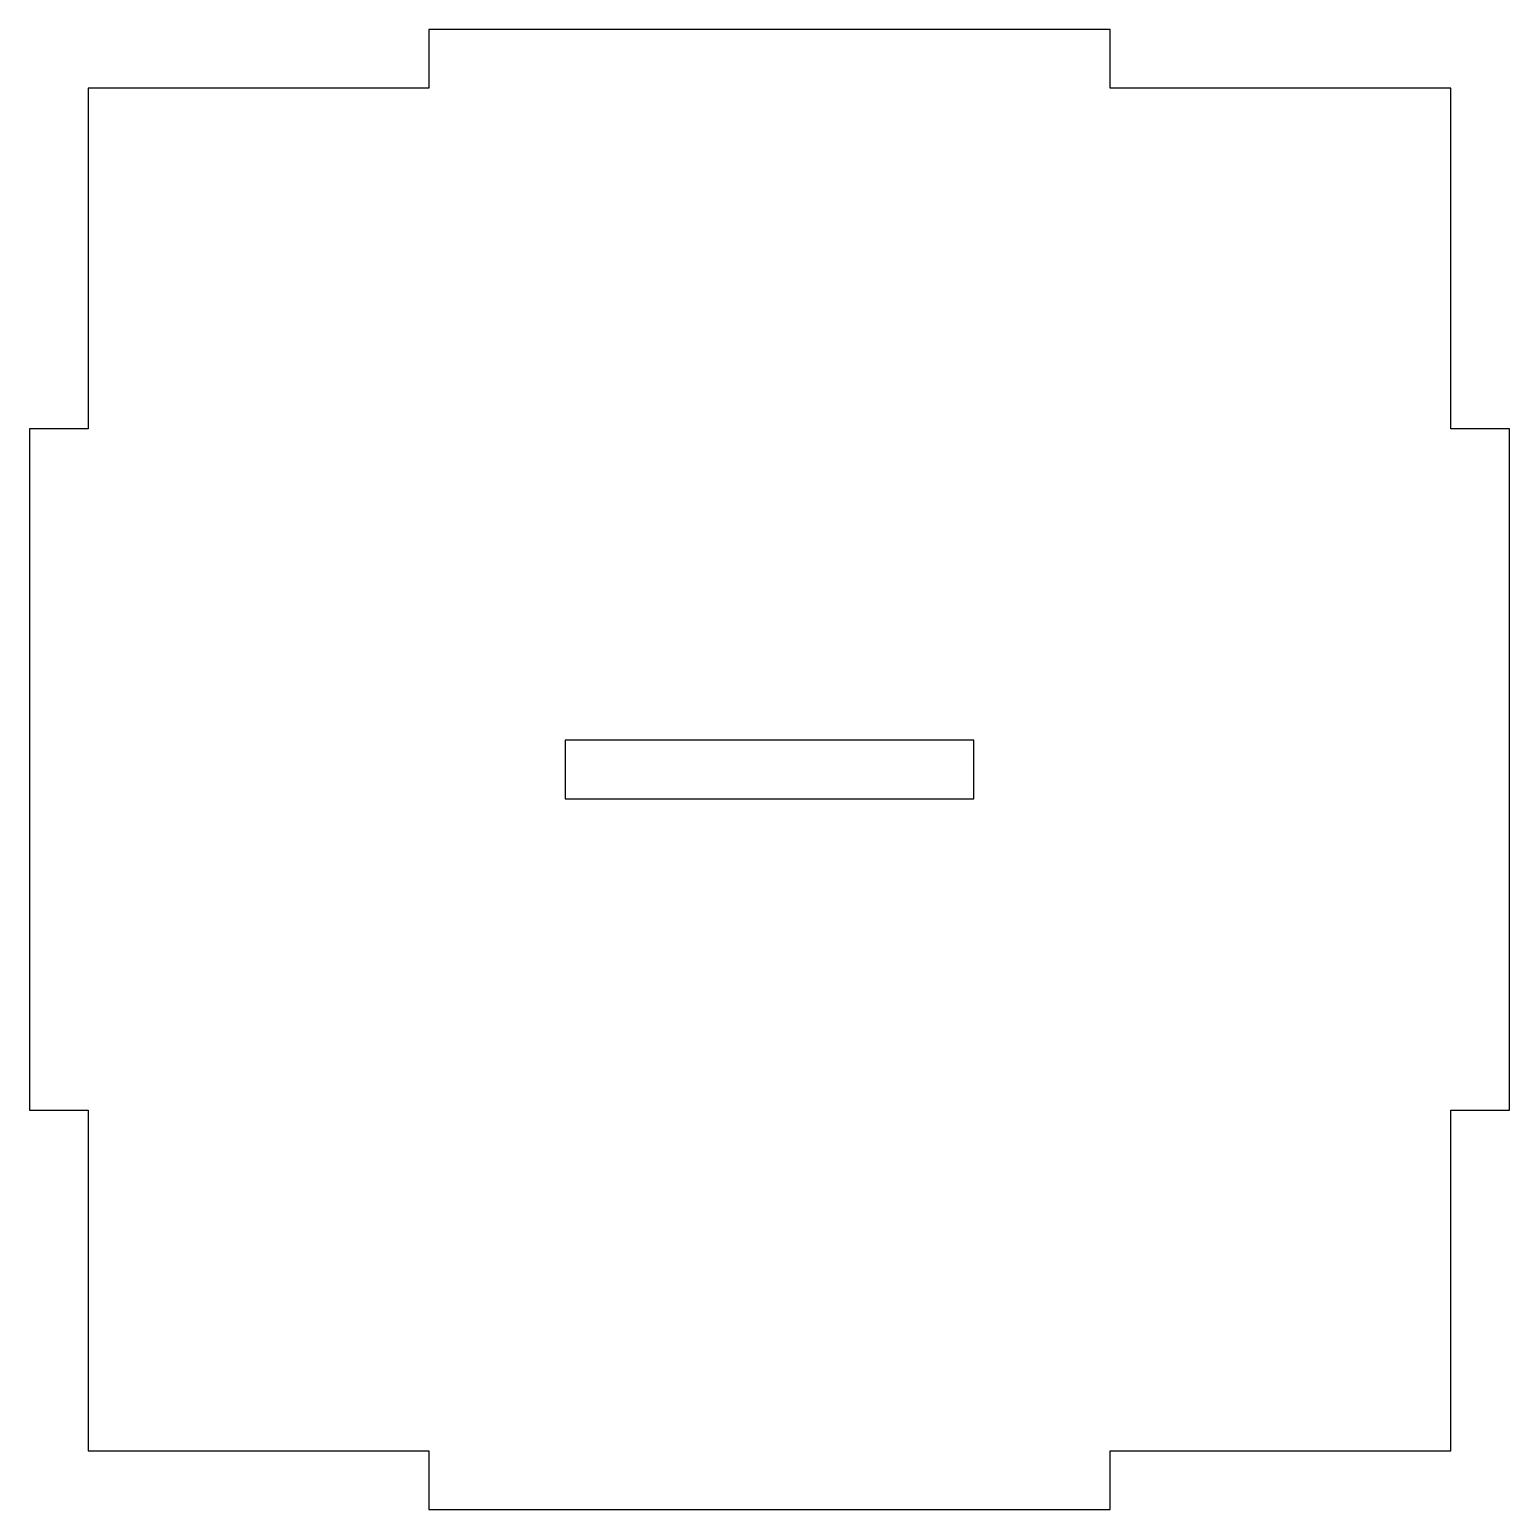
# Model space of a CAD drawing. Header units: millimetres. Extents: x -38 to 38, y -38 to 38.
import ezdxf

# ---------------------------------------------------------------- set-up
doc = ezdxf.new("R2010")
doc.units = ezdxf.units.MM

msp = doc.modelspace()

# ---------------------------------------------------------------- linework, layer by layer
at = {"color": 7, "linetype": 'Continuous', "lineweight": 25}
for p, q in [((-17.5, 38), (-17.5, 35)), ((17.5, 38), (-17.5, 38)), ((17.5, 35), (17.5, 38)), ((-35, 35), (-35, 17.5)), ((-17.5, 35), (-35, 35)), ((35, 35), (17.5, 35)), ((35, 17.5), (35, 35)), ((-38, 17.5), (-38, -17.5)), ((-35, 17.5), (-38, 17.5)), ((38, 17.5), (35, 17.5)), ((38, -17.5), (38, 17.5)), ((-10.5, 1.5), (-10.5, -1.5)), ((10.5, 1.5), (-10.5, 1.5)), ((10.5, -1.5), (10.5, 1.5)), ((-10.5, -1.5), (10.5, -1.5)), ((-38, -17.5), (-35, -17.5)), ((-35, -17.5), (-35, -35)), ((35, -17.5), (38, -17.5)), ((35, -35), (35, -17.5)), ((-35, -35), (-17.5, -35)), ((-17.5, -35), (-17.5, -38)), ((17.5, -35), (35, -35)), ((17.5, -38), (17.5, -35)), ((-17.5, -38), (17.5, -38))]:
    msp.add_line(p, q, dxfattribs=at)

doc.saveas('drawing.dxf')
